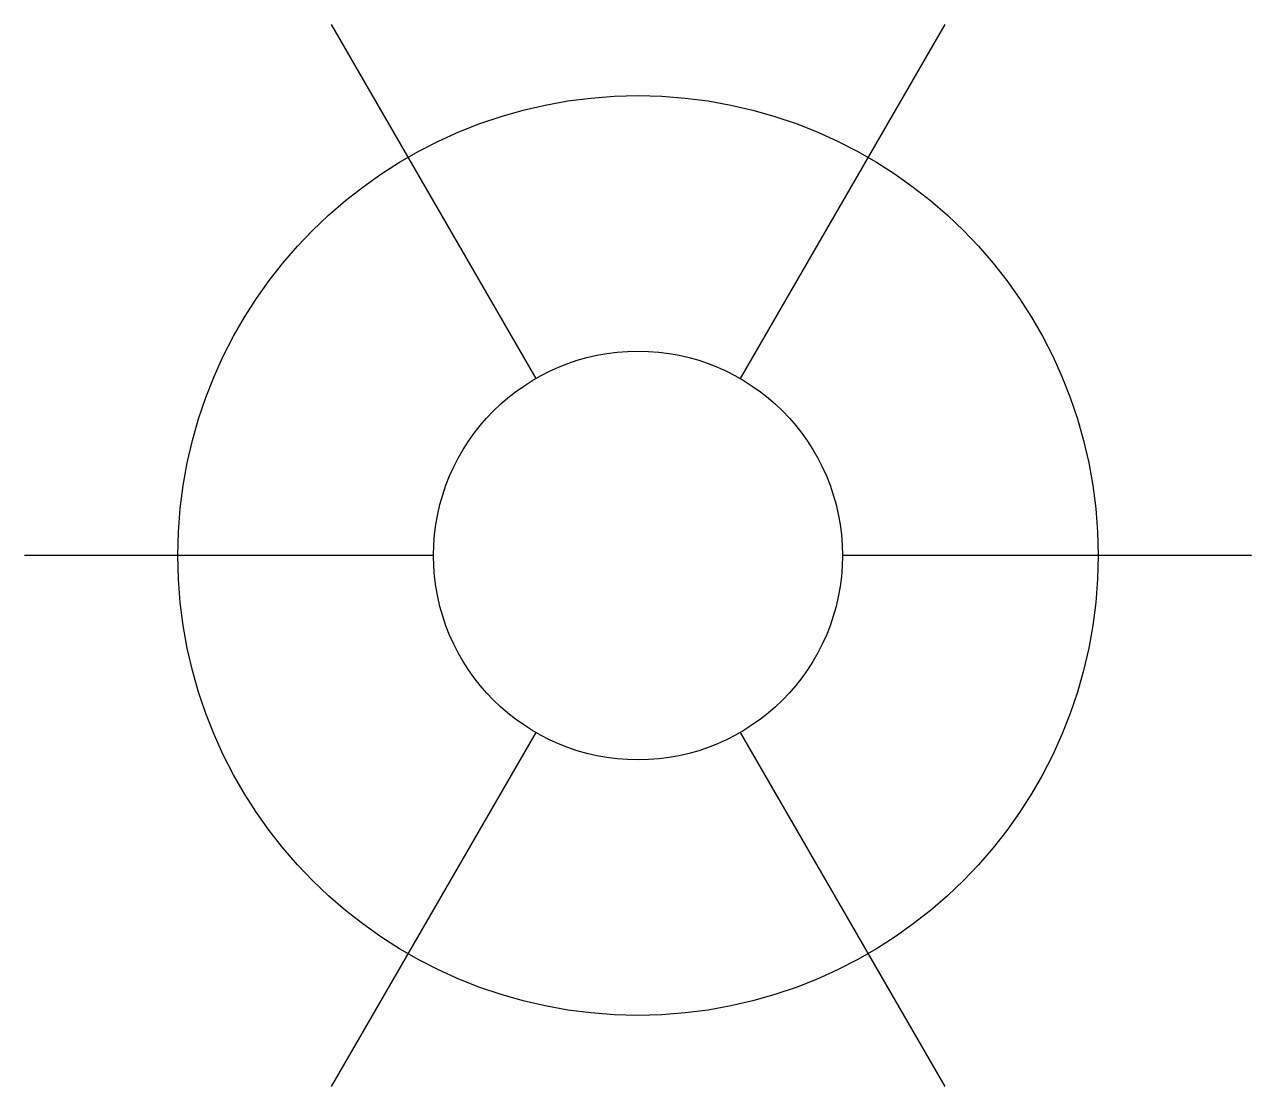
# Model space of a CAD drawing. Extents: x -1.5 to 1.5, y -1.3 to 1.3.
import ezdxf

# ---------------------------------------------------------------- set-up
doc = ezdxf.new("R2010")
doc.units = 0
doc.header["$LTSCALE"] = 0.01
doc.header["$MEASUREMENT"] = 0
doc.layers.get('0').update_dxf_attribs({"lineweight": 20})

msp = doc.modelspace()

# ---------------------------------------------------------------- linework, layer by layer
at = {"color": 0, "linetype": 'ByBlock', "lineweight": -2}
for points in [[(-0.75, 1.299), (-0.25, 0.433)], [(0.75, 1.299), (0.25, 0.433)], [(-0.5, 0), (-1.5, 0)], [(1.5, 0), (0.5, 0)], [(-0.25, -0.433), (-0.75, -1.299)], [(0.25, -0.433), (0.75, -1.299)]]:
    msp.add_lwpolyline(points, dxfattribs=at)
for radius in [1.125, 0.5]:
    msp.add_circle((0, 0), radius, dxfattribs=at)

doc.saveas('drawing.dxf')
